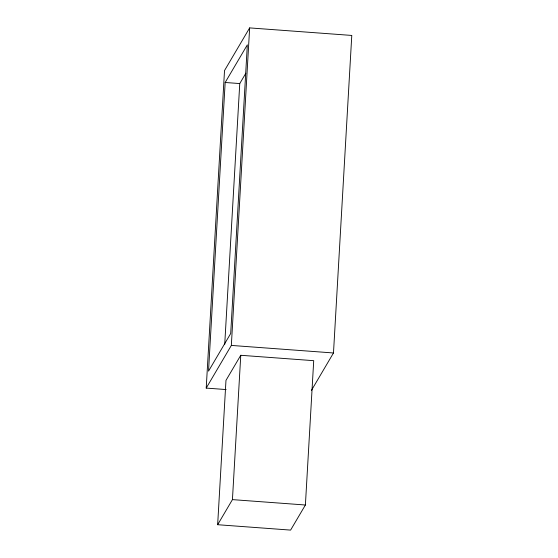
<?xml version="1.0" encoding="UTF-8"?>
<svg xmlns="http://www.w3.org/2000/svg" width="558" height="558" viewBox="0 0 558 558"><rect width="100%" height="100%" fill="white"/><g stroke="black" fill="none" stroke-linecap="round" stroke-linejoin="round"><path stroke-width="0.84" d="M226.123 389.561L206.216 388.089L224.518 70.566L249.649 27.9L351.784 35.44L333.482 352.97L311.434 390.391M225.167 82.486L208.525 371.147L230.698 333.503L247.34 44.842L225.167 82.486L239.759 83.561L245.848 73.231M224.721 344.398L239.759 83.561M217.655 524.715L225.976 380.382L240.763 355.286L313.715 360.677L305.393 505.004L290.606 530.1L217.655 524.715L232.435 499.619L240.763 355.286M206.216 388.089L231.34 345.423L249.649 27.9M231.34 345.423L333.482 352.97M232.435 499.619L305.393 505.004"/></g></svg>
